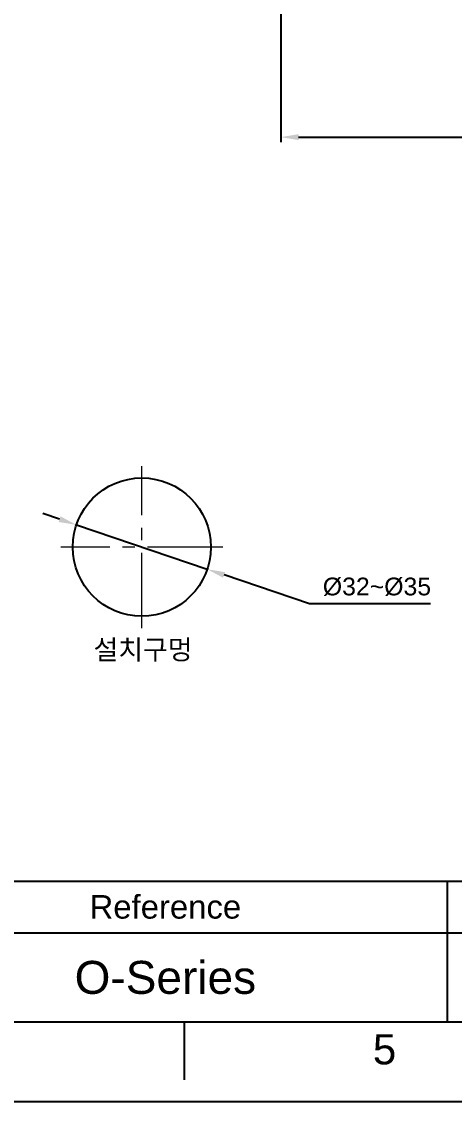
# Model space of a CAD drawing. Header units: millimetres. Extents: x 8809 to 9650, y -1236 to -642.
# Drawn here: x 9188.2 to 9297.8, y -1236.2 to -962.8 of the extents above; entities that cross this region are included whole.
import ezdxf

# ---------------------------------------------------------------- set-up
doc = ezdxf.new("R2010")
doc.units = ezdxf.units.MM
doc.linetypes.add('CENTER2', pattern=[28.575, 19.05, -3.175, 3.175, -3.175])
for name, color, linetype, lineweight in [('CENTER', 1, 'CENTER2', 15), ('DIM', 3, 'Continuous', 9), ('DIM_', 3, 'Continuous', 9), ('TEXT', 2, 'Continuous', 13)]:
    doc.layers.add(name, color=color, linetype=linetype, lineweight=lineweight)
doc.layers.add('FORM', color=7, linetype='Continuous')
doc.styles.add('Arial Unicode MS', font='ARIALUNI.ttf')
doc.styles.get("Standard").update_dxf_attribs({"font": 'arial.ttf'})
doc.dimstyles.new('사본 ISO-25', dxfattribs={"dimtxt": 4, "dimasz": 4, "dimexe": 1.25, "dimexo": 0.625, "dimgap": 1.5, "dimtad": 1, "dimtih": 1, "dimtoh": 1, "dimdec": 1, "dimzin": 9, "dimdsep": 46, "dimtxsty": 'Standard', "dimcen": 2.5, "dimclrd": 3, "dimclre": 3, "dimclrt": 4, "dimadec": 0, "dimazin": 0, "dimtfac": 1, "dimtdec": 1, "dimtmove": 0, "dimatfit": 3, "dimfxl": 1, "dimarcsym": 0})
doc.dimstyles.new('사본(2) STANDARD', dxfattribs={"dimscale": 0, "dimtxt": 4, "dimasz": 4, "dimexe": 1.25, "dimexo": 0.625, "dimgap": 1.5, "dimtad": 3, "dimtih": 1, "dimtoh": 1, "dimdec": 1, "dimzin": 9, "dimdsep": 46, "dimtxsty": 'Standard', "dimcen": 2.5, "dimclrd": 3, "dimclre": 3, "dimclrt": 4, "dimadec": 0, "dimazin": 0, "dimtfac": 1, "dimtdec": 1, "dimtmove": 0, "dimatfit": 3, "dimfxl": 1.25, "dimtfill": 1, "dimtolj": 1, "dimtzin": 0, "dimarcsym": 0})

# ---------------------------------------------------------------- blocks, each defined once
blk = doc.blocks.new('*D61')
at = {"layer": 'Defpoints', "color": 0, "transparency": 16777216}
for p in [(9253.89, -855.97), (9379, -954.78), (9379, -992.05)]:
    blk.add_point(p, dxfattribs=at)
at = {"layer": 'DIM', "color": 3, "lineweight": -2, "transparency": 16777216}
for p, q in [((9253.89, -856.59), (9253.89, -993.3)), ((9379, -955.41), (9379, -993.3)), ((9258.39, -992.05), (9308, -992.05)), ((9374.5, -992.05), (9324.89, -992.05))]:
    blk.add_line(p, q, dxfattribs=at)
at = {"layer": 'DIM', "color": 3, "transparency": 16777216}
for points in [[(9258.39, -991.3), (9258.39, -992.8), (9253.89, -992.05)], [(9374.5, -991.3), (9374.5, -992.8), (9379, -992.05)]]:
    blk.add_solid(points, dxfattribs=at)
at = {"layer": 'DIM', "color": 4, "transparency": 16777216, "insert": (9316.44, -992.05), "char_height": 4.5, "attachment_point": 5}
blk.add_mtext('125.1', dxfattribs=at)
blk = doc.blocks.new('*D62')
at = {"layer": 'Defpoints', "color": 0, "transparency": 16777216}
for p in [(9378.99, -801.23), (9259.55, -823.89), (9290.12, -906.85), (9235.09, -962.58), (9378.99, -1059.88)]:
    blk.add_point(p, dxfattribs=at)
at = {"layer": 'DIM', "color": 3, "lineweight": -2, "transparency": 16777216}
for start, end in [(260.3368, 264.57145), (265.42827, 269.6632)]:
    blk.add_arc((9378.99, -146.48), 765.54, start, end, dxfattribs=at)
at = {"layer": 'DIM', "color": 3, "transparency": 16777216}
for points in [[(9250.37, -901.9), (9250.62, -900.42), (9246.06, -900.39)], [(9374.5, -911.26), (9374.49, -912.76), (9378.99, -912.02)]]:
    blk.add_solid(points, dxfattribs=at)
at = {"layer": 'DIM', "color": 4, "transparency": 16777216, "insert": (9312.27, -909.11), "char_height": 4.5, "attachment_point": 5}
blk.add_mtext('10°', dxfattribs=at)
blk = doc.blocks.new('*D68')
at = {"layer": 'Defpoints', "color": 0, "transparency": 16777216}
for p in [(9202.07, -1090.24), (9235.22, -1101.48)]:
    blk.add_point(p, dxfattribs=at)
at = {"layer": 'DIM_', "color": 3, "lineweight": -2, "transparency": 16777216}
for p, q in [((9197.81, -1088.8), (9193.55, -1087.35)), ((9202.07, -1090.24), (9235.22, -1101.48)), ((9261.13, -1110.26), (9239.48, -1102.92)), ((9291.82, -1110.26), (9261.13, -1110.26))]:
    blk.add_line(p, q, dxfattribs=at)
at = {"layer": 'DIM_', "color": 3, "transparency": 16777216}
for points in [[(9198.05, -1088.09), (9197.57, -1089.51), (9202.07, -1090.24)], [(9239.72, -1102.21), (9239.24, -1103.63), (9235.22, -1101.48)]]:
    blk.add_solid(points, dxfattribs=at)
at = {"layer": 'DIM_', "color": 4, "transparency": 16777216, "insert": (9278.23, -1105.93), "char_height": 4.5, "attachment_point": 5, "style": 'Arial Unicode MS', "bg_fill": 3, "box_fill_scale": 1.1, "bg_fill_color": 256, "bg_fill_true_color": 13158600, "bg_fill_transparency": 0}
blk.add_mtext('\\A1;%%C32~%%C35', dxfattribs=at)

msp = doc.modelspace()

# ---------------------------------------------------------------- linework, layer by layer
msp.add_circle((9218.65, -1095.86), 17.5)
at = {"layer": 'CENTER'}
for p, q in [((9218.65, -1116.36), (9218.65, -1075.36)), ((9239.15, -1095.86), (9198.15, -1095.86))]:
    msp.add_line(p, q, dxfattribs=at)
at = {"layer": 'FORM'}
for p, q in [((8985.05, -1180.47), (9629.87, -1180.47)), ((9296.14, -1216.22), (9296.14, -1180.47)), ((9296.14, -1216.22), (9296.14, -1180.47)), ((9296.14, -1216.22), (9296.14, -1180.47)), ((8929.03, -1193.58), (9486.84, -1193.58))]:
    msp.add_line(p, q, dxfattribs=at)
at = {"layer": 'FORM', "color": 7, "linetype": 'Continuous'}
for p, q in [((9629.87, -1216.22), (8828.91, -1216.22)), ((9229.39, -1216.22), (9229.39, -1230.78)), ((8808.89, -1236.25), (9649.89, -1236.25))]:
    msp.add_line(p, q, dxfattribs=at)

# ---------------------------------------------------------------- texts
at = {"layer": 'DIM_', "insert": (9206.41, -1119.32), "char_height": 5, "attachment_point": 1}
msp.add_mtext_dynamic_manual_height_columns('설치구멍', width=28.1224, gutter_width=12.5, heights=[0], dxfattribs=at)
at = {"layer": 'FORM', "insert": (9280.15, -1223.1), "char_height": 7.63, "attachment_point": 5}
msp.add_mtext_dynamic_manual_height_columns('5', width=50.0595, gutter_width=12.51, heights=[0], dxfattribs=at)
at = {"layer": 'TEXT', "attachment_point": 5}
for s, insert, char_height in [('Reference', (9224.62, -1187.02), 5.959), ('O-Series', (9224.62, -1204.9), 8.343)]:
    msp.add_mtext_dynamic_manual_height_columns(s, width=143.0272, gutter_width=29.8, heights=[0], dxfattribs=dict(at, insert=insert, char_height=char_height))

# ---------------------------------------------------------------- dimensions: what is measured, and where the dimension line sits
at = {"layer": 'DIM', "color": 1}
dim = msp.add_angular_dim_2l(base=(9290.12, -906.85), line1=((9378.99, -1059.88), (9378.99, -801.23)), line2=((9235.09, -962.58), (9259.55, -823.89)), dimstyle='사본 ISO-25', override={"dimtxt": 4.5, "dimasz": 4.5, "dimtad": 0}, dxfattribs=at)
dim.commit()
dim.dimension.update_dxf_attribs({"geometry": '*D62', "text_midpoint": (9312.27, -909.11)})
dim = msp.add_linear_dim(base=(9379, -992.05), p1=(9253.89, -855.97), p2=(9379, -954.78), dimstyle='사본 ISO-25', override={"dimtxt": 4.5, "dimasz": 4.5, "dimtad": 0}, dxfattribs=at)
dim.commit()
dim.dimension.update_dxf_attribs({"geometry": '*D61', "text_midpoint": (9316.44, -992.05)})

# ---------------------------------------------------------------- next in the draw order: dimensions: what is measured, and where the dimension line sits
at = {"layer": 'DIM_'}
dim = msp.add_diameter_dim_2p(p1=(9202.07, -1090.24), p2=(9235.22, -1101.48), text='%%C32~%%C35', dimstyle='사본(2) STANDARD', override={"dimscale": 1, "dimtxt": 4.5, "dimasz": 4.5, "dimgap": 2, "dimtxsty": 'Arial Unicode MS'}, dxfattribs=at)
dim.commit()
dim.dimension.update_dxf_attribs({"geometry": '*D68', "text_midpoint": (9278.23, -1110.26), "dimtype": 163})

doc.saveas('drawing.dxf')
